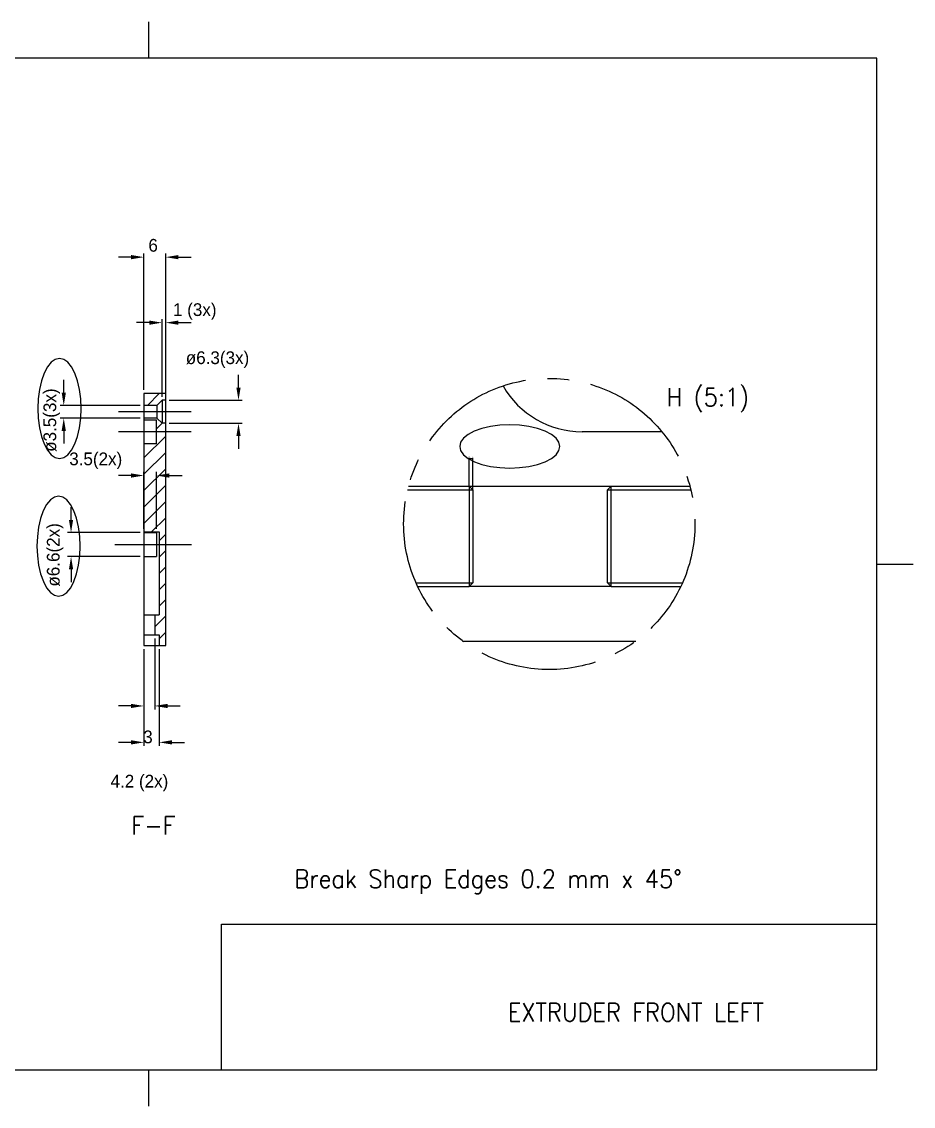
# Model space of a CAD drawing. Extents: x -1900 to -80, y -566 to 781.
# Drawn here: x -824.9 to -580, y 400 to 698 of the extents above; entities that cross this region are included whole.
import ezdxf

# ---------------------------------------------------------------- set-up
doc = ezdxf.new("R2010")
doc.units = 0
doc.linetypes.add('CENTER', pattern=[50, 32, -6, 6, -6])
doc.layers.get('0').update_dxf_attribs({"linetype": 'CONTINUOUS'})
doc.layers.get('DEFPOINTS').update_dxf_attribs({"linetype": 'CONTINUOUS'})
for name, color, linetype in [('_COMMENTS_NAMES', 7, 'CONTINUOUS'), ('BORDER', 7, 'CONTINUOUS'), ('CENTER', 1, 'CENTER'), ('DIMENSION', 4, 'CONTINUOUS'), ('DIMENSION_NEW', 6, 'CONTINUOUS'), ('HATCH', 3, 'CONTINUOUS'), ('SECTION', 4, 'CENTER')]:
    doc.layers.add(name, color=color, linetype=linetype)
doc.styles.add('TEXTSTYLE50', font='standard')
doc.styles.add('TEXTSTYLE53', font='Standard')
doc.styles.add('TEXTSTYLE54', font='Standard')
doc.styles.add('TEXTSTYLE58', font='Standard')
doc.dimstyles.new('QCADDIMSTYLE', dxfattribs={"dimtxt": 3.5, "dimasz": 3.5, "dimexe": 1, "dimexo": 1, "dimgap": 1.5, "dimtad": 1, "dimtoh": 1, "dimzin": 0, "dimcen": 0.09, "dimazin": 3, "dimtfac": 1, "dimtofl": 0, "dimtmove": 0, "dimatfit": 3})

# ---------------------------------------------------------------- blocks, each defined once
blk = doc.blocks.new('BORDERA3')
at = {"layer": 'BORDER'}
for p, q in [((210, 288), (210, 298)), ((410, 149), (420, 149)), ((210, 0), (210, 10))]:
    blk.add_line(p, q, dxfattribs=at)
blk.add_lwpolyline([(410, 10), (410, 10), (410, 288), (10, 288), (10, 10), (410, 10)], dxfattribs=at)
blk = doc.blocks.new('*D202')
at = {"layer": 'DEFPOINTS', "color": 0}
for p in [(-785.36, 593.97), (-765.36, 593.97), (-785.36, 587.67)]:
    blk.add_point(p, dxfattribs=at)
at = {"layer": 'DIMENSION', "color": 0}
for p, q in [((-765.36, 597.47), (-765.36, 600.97)), ((-784.36, 593.97), (-764.36, 593.97)), ((-784.36, 587.67), (-764.36, 587.67)), ((-765.36, 584.17), (-765.36, 580.67))]:
    blk.add_line(p, q, dxfattribs=at)
for points in [[(-765.94, 597.47), (-764.78, 597.47), (-765.36, 593.97)], [(-764.78, 584.17), (-765.94, 584.17), (-765.36, 587.67)]]:
    blk.add_solid(points, dxfattribs=at)
at = {"layer": 'DIMENSION', "color": 0, "linetype": 'CONTINUOUS'}
blk.add_text('ø6.3(3x)', height=3.5, dxfattribs=at).set_placement((-779.84, 603.93))
blk = doc.blocks.new('*D203')
at = {"layer": 'DEFPOINTS', "color": 0}
for p in [(-791.36, 592.57), (-813.36, 589.07), (-791.36, 589.07)]:
    blk.add_point(p, dxfattribs=at)
at = {"layer": 'DIMENSION_NEW', "color": 0}
for p, q in [((-813.36, 596.07), (-813.36, 599.57)), ((-792.36, 592.57), (-814.36, 592.57)), ((-792.36, 589.07), (-814.36, 589.07)), ((-813.36, 585.57), (-813.36, 582.07))]:
    blk.add_line(p, q, dxfattribs=at)
for points in [[(-813.94, 596.07), (-812.78, 596.07), (-813.36, 592.57)], [(-812.78, 585.57), (-813.94, 585.57), (-813.36, 589.07)]]:
    blk.add_solid(points, dxfattribs=at)
at = {"layer": 'DIMENSION_NEW', "color": 0, "linetype": 'CONTINUOUS'}
blk.add_text('ø3.5(3x)', height=3.5, rotation=90, dxfattribs=at).set_placement((-815.44, 579.82))
blk = doc.blocks.new('*D204')
at = {"layer": 'DEFPOINTS', "color": 0}
for p in [(-785.36, 615.31), (-786.36, 593.97), (-785.36, 593.97)]:
    blk.add_point(p, dxfattribs=at)
at = {"layer": 'DIMENSION', "color": 0}
for p, q in [((-789.86, 615.31), (-793.36, 615.31)), ((-786.36, 594.97), (-786.36, 616.31)), ((-785.36, 594.97), (-785.36, 616.31)), ((-781.86, 615.31), (-778.36, 615.31))]:
    blk.add_line(p, q, dxfattribs=at)
for points in [[(-789.86, 614.72), (-789.86, 615.89), (-786.36, 615.31)], [(-781.86, 615.89), (-781.86, 614.72), (-785.36, 615.31)]]:
    blk.add_solid(points, dxfattribs=at)
at = {"layer": 'DIMENSION', "color": 0, "linetype": 'CONTINUOUS'}
blk.add_text('1 (3x)', height=3.5, dxfattribs=at).set_placement((-783.36, 617.14))
blk = doc.blocks.new('*D205')
at = {"layer": 'DEFPOINTS', "color": 0}
for p in [(-791.36, 557.62), (-811.36, 551.02), (-791.36, 551.02)]:
    blk.add_point(p, dxfattribs=at)
at = {"layer": 'DIMENSION_NEW', "color": 0}
for p, q in [((-811.36, 561.12), (-811.36, 564.62)), ((-792.36, 557.62), (-812.36, 557.62)), ((-792.36, 551.02), (-812.36, 551.02)), ((-811.36, 547.52), (-811.36, 544.02))]:
    blk.add_line(p, q, dxfattribs=at)
for points in [[(-811.94, 561.12), (-810.78, 561.12), (-811.36, 557.62)], [(-810.78, 547.52), (-811.94, 547.52), (-811.36, 551.02)]]:
    blk.add_solid(points, dxfattribs=at)
at = {"layer": 'DIMENSION_NEW', "color": 0, "linetype": 'CONTINUOUS'}
blk.add_text('ø6.6(2x)', height=3.5, rotation=90, dxfattribs=at).set_placement((-814.5, 542.79))
blk = doc.blocks.new('*D206')
at = {"layer": 'DEFPOINTS', "color": 0}
for p in [(-787.86, 573.31), (-791.36, 557.62), (-787.86, 557.62)]:
    blk.add_point(p, dxfattribs=at)
at = {"layer": 'DIMENSION', "color": 0}
for p, q in [((-794.86, 573.31), (-798.36, 573.31)), ((-791.36, 558.62), (-791.36, 574.31)), ((-787.86, 558.62), (-787.86, 574.31)), ((-784.36, 573.31), (-780.86, 573.31))]:
    blk.add_line(p, q, dxfattribs=at)
for points in [[(-794.86, 572.72), (-794.86, 573.89), (-791.36, 573.31)], [(-784.36, 573.89), (-784.36, 572.72), (-787.86, 573.31)]]:
    blk.add_solid(points, dxfattribs=at)
at = {"layer": 'DIMENSION', "color": 0, "linetype": 'CONTINUOUS'}
blk.add_text('3.5(2x)', height=3.5, dxfattribs=at).set_placement((-811.86, 576.14))
blk = doc.blocks.new('*X292')
at = {"layer": 'HATCH'}
for p, q in [((-790.39, 592.57), (-787.14, 595.82)), ((-787.86, 586.12), (-786.31, 587.67)), ((-791.36, 578.13), (-785.36, 584.13)), ((-791.36, 573.64), (-785.36, 579.64)), ((-791.36, 569.15), (-785.36, 575.15)), ((-791.36, 564.66), (-785.36, 570.66)), ((-791.36, 560.17), (-785.36, 566.17)), ((-789.22, 557.82), (-785.36, 561.68)), ((-787.16, 555.39), (-785.36, 557.19)), ((-787.16, 550.9), (-785.36, 552.7)), ((-787.16, 546.41), (-785.36, 548.21)), ((-787.16, 541.92), (-785.36, 543.72)), ((-787.16, 537.43), (-785.36, 539.23)), ((-788.36, 531.74), (-785.36, 534.74)), ((-787.16, 528.45), (-785.36, 530.25))]:
    blk.add_line(p, q, dxfattribs=at)
blk = doc.blocks.new('*D212')
at = {"layer": 'DEFPOINTS', "color": 0}
for p in [(-785.36, 633.31), (-791.36, 595.82), (-785.36, 595.82)]:
    blk.add_point(p, dxfattribs=at)
at = {"layer": 'DIMENSION', "color": 0}
for p, q in [((-794.86, 633.31), (-798.36, 633.31)), ((-791.36, 596.82), (-791.36, 634.31)), ((-785.36, 596.82), (-785.36, 634.31)), ((-781.86, 633.31), (-778.36, 633.31))]:
    blk.add_line(p, q, dxfattribs=at)
for points in [[(-794.86, 632.72), (-794.86, 633.89), (-791.36, 633.31)], [(-781.86, 633.89), (-781.86, 632.72), (-785.36, 633.31)]]:
    blk.add_solid(points, dxfattribs=at)
at = {"layer": 'DIMENSION', "color": 0, "linetype": 'CONTINUOUS'}
blk.add_text('6', height=3.5, dxfattribs=at).set_placement((-790.11, 634.81))
blk = doc.blocks.new('*D215')
at = {"layer": 'DEFPOINTS', "color": 0}
for p in [(-791.36, 526.57), (-787.16, 526.57), (-791.36, 500)]:
    blk.add_point(p, dxfattribs=at)
at = {"layer": 'DIMENSION', "color": 0}
for p, q in [((-791.36, 525.57), (-791.36, 499)), ((-787.16, 525.57), (-787.16, 499)), ((-794.86, 500), (-798.36, 500)), ((-783.66, 500), (-780.16, 500))]:
    blk.add_line(p, q, dxfattribs=at)
for points in [[(-794.86, 499.42), (-794.86, 500.58), (-791.36, 500)], [(-783.66, 500.58), (-783.66, 499.42), (-787.16, 500)]]:
    blk.add_solid(points, dxfattribs=at)
at = {"layer": 'DIMENSION', "color": 0, "linetype": 'CONTINUOUS'}
blk.add_text('4.2 (2x)', height=3.5, dxfattribs=at).set_placement((-800.51, 487.58))
blk = doc.blocks.new('*D216')
at = {"layer": 'DEFPOINTS', "color": 0}
for p in [(-788.36, 529.57), (-791.36, 526.57), (-791.36, 510)]:
    blk.add_point(p, dxfattribs=at)
at = {"layer": 'DIMENSION', "color": 0}
for p, q in [((-788.36, 528.57), (-788.36, 509)), ((-791.36, 525.57), (-791.36, 509)), ((-794.86, 510), (-798.36, 510)), ((-784.86, 510), (-781.36, 510))]:
    blk.add_line(p, q, dxfattribs=at)
for points in [[(-794.86, 509.42), (-794.86, 510.58), (-791.36, 510)], [(-784.86, 510.58), (-784.86, 509.42), (-788.36, 510)]]:
    blk.add_solid(points, dxfattribs=at)
at = {"layer": 'DIMENSION', "color": 0, "linetype": 'CONTINUOUS'}
blk.add_text('3', height=3.5, dxfattribs=at).set_placement((-791.53, 499.75))
blk = doc.blocks.new('*D228')
at = {"layer": 'DEFPOINTS', "color": 0}
for p in [(-700.98, 578), (-701.98, 570.34), (-700.98, 569.34)]:
    blk.add_point(p, dxfattribs=at)
at = {"layer": 'DIMENSION', "color": 0}
for p, q in [((-701.98, 570.4), (-701.98, 578.18)), ((-700.98, 569.4), (-700.98, 578.18)), ((-701.8, 578), (-701.16, 578))]:
    blk.add_line(p, q, dxfattribs=at)
for points in [[(-701.8, 578.03), (-701.8, 577.97), (-701.98, 578)], [(-701.16, 577.97), (-701.16, 578.03), (-700.98, 578)]]:
    blk.add_solid(points, dxfattribs=at)
at = {"layer": 'DIMENSION', "color": 0, "linetype": 'CONTINUOUS'}
blk.add_text('0.2000 x 45°', height=0.18, dxfattribs=at).set_placement((-702.41, 578.32))

msp = doc.modelspace()

# ---------------------------------------------------------------- linework, layer by layer
for p, q in [((-791.36, 595.818), (-791.36, 526.568)), ((-785.36, 595.818), (-791.36, 595.818)), ((-786.36, 593.968), (-787.76, 592.568)), ((-786.36, 593.968), (-786.36, 587.668)), ((-785.36, 593.968), (-786.36, 593.968)), ((-785.36, 526.568), (-785.36, 595.818)), ((-787.76, 592.568), (-791.36, 592.568)), ((-787.76, 592.568), (-787.76, 589.068)), ((-787.76, 589.068), (-791.36, 589.068)), ((-791.36, 588.618), (-787.86, 588.618)), ((-787.86, 582.018), (-787.86, 588.618)), ((-786.36, 587.668), (-787.76, 589.068)), ((-785.36, 587.668), (-786.36, 587.668)), ((-649.051, 585.341), (-670.98, 585.341)), ((-787.86, 582.018), (-791.36, 582.018)), ((-718.894, 569.341), (-700.98, 569.341)), ((-718.64, 570.341), (-701.98, 570.341)), ((-701.98, 570.341), (-700.98, 569.341)), ((-701.98, 570.341), (-662.98, 570.341)), ((-701.976, 570.341), (-701.976, 542.841)), ((-700.98, 569.341), (-700.98, 543.841)), ((-663.98, 569.341), (-662.98, 570.341)), ((-663.98, 543.841), (-663.98, 569.341)), ((-663.98, 569.341), (-641.106, 569.341)), ((-662.98, 542.841), (-662.98, 570.341)), ((-662.98, 570.341), (-642.48, 570.341)), ((-791.36, 557.818), (-787.16, 557.818)), ((-791.36, 557.618), (-787.86, 557.618)), ((-787.86, 557.618), (-787.86, 551.018)), ((-787.16, 557.818), (-787.16, 535.068)), ((-791.36, 551.018), (-787.86, 551.018)), ((-716.591, 543.841), (-700.98, 543.841)), ((-716.133, 542.841), (-701.98, 542.841)), ((-700.98, 543.841), (-701.98, 542.841)), ((-662.98, 542.841), (-701.98, 542.841)), ((-663.98, 543.841), (-662.98, 542.841)), ((-663.98, 543.841), (-643.409, 543.841)), ((-662.98, 542.841), (-643.867, 542.841)), ((-791.36, 535.068), (-787.16, 535.068)), ((-788.36, 535.068), (-788.36, 529.568)), ((-791.36, 529.568), (-787.16, 529.568)), ((-787.16, 529.568), (-787.16, 526.568)), ((-703.787, 527.841), (-656.213, 527.841)), ((-791.36, 526.568), (-785.36, 526.568))]:
    msp.add_line(p, q)
for centre, radius, start, end in [((-670.98, 610.341), 25, 209.75141, 270), ((-786.36, 593.968), 0, 0, 0), ((-787.76, 592.568), 0, 0, 0), ((-787.76, 589.068), 0, 0, 0), ((-786.36, 587.668), 0, 0, 0), ((-642.48, 585.341), 15, 270, 274.23958), ((-787.86, 557.618), 0, 0, 0), ((-787.16, 557.818), 0, 0, 0), ((-787.86, 551.018), 0, 0, 0), ((-787.16, 529.568), 0, 0, 0)]:
    msp.add_arc(centre, radius, start, end)
at = {"layer": 'CENTER'}
for p, q in [((-778.36, 590.818), (-798.36, 590.818)), ((-778.36, 585.318), (-798.36, 585.318)), ((-799.36, 554.318), (-778.248, 554.318))]:
    msp.add_line(p, q, dxfattribs=at)
at = {"layer": 'DIMENSION'}
for p, q in [((-770, 410), (-770, 450)), ((-770, 450), (-590, 450))]:
    msp.add_line(p, q, dxfattribs=at)
at = {"layer": 'DIMENSION_NEW'}
for points in [[(-814.524, 577.954), (-813.364, 578.218), (-812.249, 579.002), (-811.221, 580.273), (-810.321, 581.984), (-809.582, 584.069), (-809.034, 586.447), (-808.696, 589.028), (-808.583, 591.711), (-808.698, 594.395), (-809.038, 596.975), (-809.588, 599.353), (-810.328, 601.437), (-811.23, 603.147), (-812.259, 604.418), (-813.374, 605.201), (-814.534, 605.464), (-815.694, 605.2), (-816.81, 604.416), (-817.837, 603.145), (-818.737, 601.434), (-819.476, 599.349), (-820.025, 596.971), (-820.362, 594.39), (-820.475, 591.707), (-820.36, 589.023), (-820.021, 586.443), (-819.47, 584.065), (-818.73, 581.981), (-817.828, 580.271), (-816.8, 579), (-815.684, 578.218)], [(-677.097, 581.309), (-677.362, 582.469), (-678.145, 583.584), (-679.417, 584.612), (-681.128, 585.512), (-683.212, 586.251), (-685.591, 586.799), (-688.171, 587.137), (-690.855, 587.25), (-693.538, 587.135), (-696.119, 586.795), (-698.497, 586.245), (-700.581, 585.505), (-702.291, 584.603), (-703.562, 583.574), (-704.344, 582.459), (-704.608, 581.299), (-704.343, 580.139), (-703.56, 579.024), (-702.288, 577.996), (-700.577, 577.096), (-698.493, 576.357), (-696.114, 575.808), (-693.534, 575.471), (-690.85, 575.358), (-688.167, 575.473), (-685.587, 575.812), (-683.209, 576.363), (-681.124, 577.103), (-679.414, 578.005), (-678.143, 579.033), (-677.361, 580.149)], [(-814.762, 540.148), (-813.602, 540.413), (-812.487, 541.196), (-811.459, 542.467), (-810.559, 544.178), (-809.82, 546.263), (-809.271, 548.642), (-808.934, 551.222), (-808.821, 553.906), (-808.936, 556.589), (-809.276, 559.169), (-809.826, 561.547), (-810.566, 563.631), (-811.468, 565.342), (-812.496, 566.612), (-813.612, 567.395), (-814.772, 567.659), (-815.932, 567.394), (-817.047, 566.611), (-818.075, 565.339), (-818.975, 563.628), (-819.714, 561.544), (-820.262, 559.165), (-820.6, 556.585), (-820.713, 553.901), (-820.598, 551.218), (-820.258, 548.637), (-819.708, 546.259), (-818.968, 544.175), (-818.066, 542.465), (-817.038, 541.194), (-815.922, 540.412)]]:
    msp.add_lwpolyline(points, close=True, dxfattribs=at)
at = {"layer": 'HATCH'}
msp.add_line((-791.36, 588.618), (-791.36, 588.618), dxfattribs=at)
at = {"layer": 'SECTION'}
msp.add_circle((-680, 560), 40, dxfattribs=at)

# ---------------------------------------------------------------- block references
at = {"layer": 'DIMENSION'}
msp.add_blockref('BORDERA3', (-1000, 400), dxfattribs=at)
at = {"layer": 'HATCH'}
msp.add_blockref('*X292', (0, 0), dxfattribs=at)

# ---------------------------------------------------------------- texts
at = {"layer": '_COMMENTS_NAMES', "linetype": 'CONTINUOUS'}
for s, style, p in [('Break Sharp Edges 0.2 mm x 45°', 'TEXTSTYLE53', (-750, 460)), ('EXTRUDER FRONT LEFT', 'TEXTSTYLE50', (-691.36, 423.308))]:
    msp.add_text(s, height=5, dxfattribs=dict(at, style=style)).set_placement(p)
at = {"layer": 'SECTION', "linetype": 'CONTINUOUS'}
for s, style, p in [('H (5:1)', 'TEXTSTYLE58', (-647.743, 592.354)), ('F-F', 'TEXTSTYLE54', (-794.787, 474.669))]:
    msp.add_text(s, height=5, dxfattribs=dict(at, style=style)).set_placement(p)

# ---------------------------------------------------------------- dimensions: what is measured, and where the dimension line sits
at = {"layer": 'DIMENSION'}
dim = msp.add_linear_dim(base=(-785.36, 633.308), p1=(-791.36, 595.818), p2=(-785.36, 595.818), dimstyle='QCADDIMSTYLE', override={"dimtxt": 3.5, "dimasz": 3.5, "dimexe": 1, "dimexo": 1, "dimgap": 1.5, "dimtad": 1, "dimzin": 8, "dimcen": 0, "dimclrd": 0, "dimclre": 0, "dimclrt": 0, "dimtp": 0.1, "dimtm": 0.1, "dimtfac": 0.71, "dimtmove": 2}, dxfattribs=at)
dim.commit()
dim.dimension.update_dxf_attribs({"geometry": '*D212', "text_midpoint": (-788.36, 636.558), "dimtype": 160})
for base, p1, p2, text, picture, middle in [((-785.36, 615.308), (-786.36, 593.968), (-785.36, 593.968), '<> (3x)', '*D204', (-774.36, 618.308)), ((-787.86, 573.308), (-791.36, 557.618), (-787.86, 557.618), '<>(2x)', '*D206', (-802.36, 577.308))]:
    dim = msp.add_linear_dim(base=base, p1=p1, p2=p2, text=text, dimstyle='QCADDIMSTYLE', override={"dimtxt": 3.5, "dimasz": 3.5, "dimexe": 1, "dimexo": 1, "dimgap": 1.5, "dimtad": 1, "dimzin": 8, "dimcen": 0, "dimclrd": 0, "dimclre": 0, "dimclrt": 0, "dimtp": 0.1, "dimtm": 0.1, "dimtfac": 0.71, "dimtmove": 2}, dxfattribs=at)
    dim.commit()
    dim.dimension.update_dxf_attribs({"geometry": picture, "text_midpoint": middle, "dimtype": 160})
dim = msp.add_linear_dim(base=(-765.36, 593.968), p1=(-785.36, 587.668), p2=(-785.36, 593.968), angle=90, text='ø<>(3x)', dimstyle='QCADDIMSTYLE', override={"dimtxt": 3.5, "dimasz": 3.5, "dimexe": 1, "dimexo": 1, "dimgap": 1.5, "dimtad": 1, "dimzin": 8, "dimcen": 0, "dimclrd": 0, "dimclre": 0, "dimclrt": 0, "dimtp": 0.1, "dimtm": 0.1, "dimtfac": 0.71, "dimtmove": 2}, dxfattribs=at)
dim.commit()
dim.dimension.update_dxf_attribs({"geometry": '*D202', "text_midpoint": (-768.836, 605.097), "dimtype": 160})
for base, p1, p2, text, override, picture, middle in [((-700.98, 578), (-701.98, 570.341), (-700.98, 569.341), '<> x 45°', {"dimtxt": 0.18, "dimasz": 0.18, "dimexe": 0.18, "dimexo": 0.0625, "dimgap": 0.09, "dimtad": 0, "dimtih": 1, "dimlfac": 0.2, "dimtmove": 2}, '*D228', (-701.48, 578.409)), ((-791.36, 500), (-787.16, 526.568), (-791.36, 526.568), '<> (2x)', {"dimtxt": 3.5, "dimasz": 3.5, "dimexe": 1, "dimexo": 1, "dimgap": 1.5, "dimtad": 1, "dimzin": 8, "dimcen": 0, "dimclrd": 0, "dimclre": 0, "dimclrt": 0, "dimtp": 0.1, "dimtm": 0.1, "dimtfac": 0.71, "dimtmove": 2}, '*D215', (-789.26, 488.75))]:
    dim = msp.add_linear_dim(base=base, p1=p1, p2=p2, text=text, dimstyle='QCADDIMSTYLE', override=override, dxfattribs=at)
    dim.commit()
    dim.dimension.update_dxf_attribs({"geometry": picture, "text_midpoint": middle})
dim = msp.add_linear_dim(base=(-791.36, 510), p1=(-788.36, 529.568), p2=(-791.36, 526.568), dimstyle='QCADDIMSTYLE', override={"dimtxt": 3.5, "dimasz": 3.5, "dimexe": 1, "dimexo": 1, "dimgap": 1.5, "dimtad": 1, "dimzin": 8, "dimcen": 0, "dimclrd": 0, "dimclre": 0, "dimclrt": 0, "dimtp": 0.1, "dimtm": 0.1, "dimtfac": 0.71, "dimtmove": 2}, dxfattribs=at)
dim.commit()
dim.dimension.update_dxf_attribs({"geometry": '*D216', "text_midpoint": (-789.86, 501.5)})
at = {"layer": 'DIMENSION_NEW'}
for base, p1, p2, text, picture, middle in [((-813.36, 589.068), (-791.36, 592.568), (-791.36, 589.068), 'ø<>(3x)', '*D203', (-816.61, 590.818)), ((-811.36, 551.018), (-791.36, 557.618), (-791.36, 551.018), 'ø<>(2x)', '*D205', (-815.671, 553.792))]:
    dim = msp.add_linear_dim(base=base, p1=p1, p2=p2, angle=90, text=text, dimstyle='QCADDIMSTYLE', override={"dimtxt": 3.5, "dimasz": 3.5, "dimexe": 1, "dimexo": 1, "dimgap": 1.5, "dimtad": 1, "dimzin": 8, "dimcen": 0, "dimclrd": 0, "dimclre": 0, "dimclrt": 0, "dimtp": 0.1, "dimtm": 0.1, "dimtfac": 0.71, "dimtmove": 2}, dxfattribs=at)
    dim.commit()
    dim.dimension.update_dxf_attribs({"geometry": picture, "text_midpoint": middle, "dimtype": 160})

doc.saveas('drawing.dxf')
